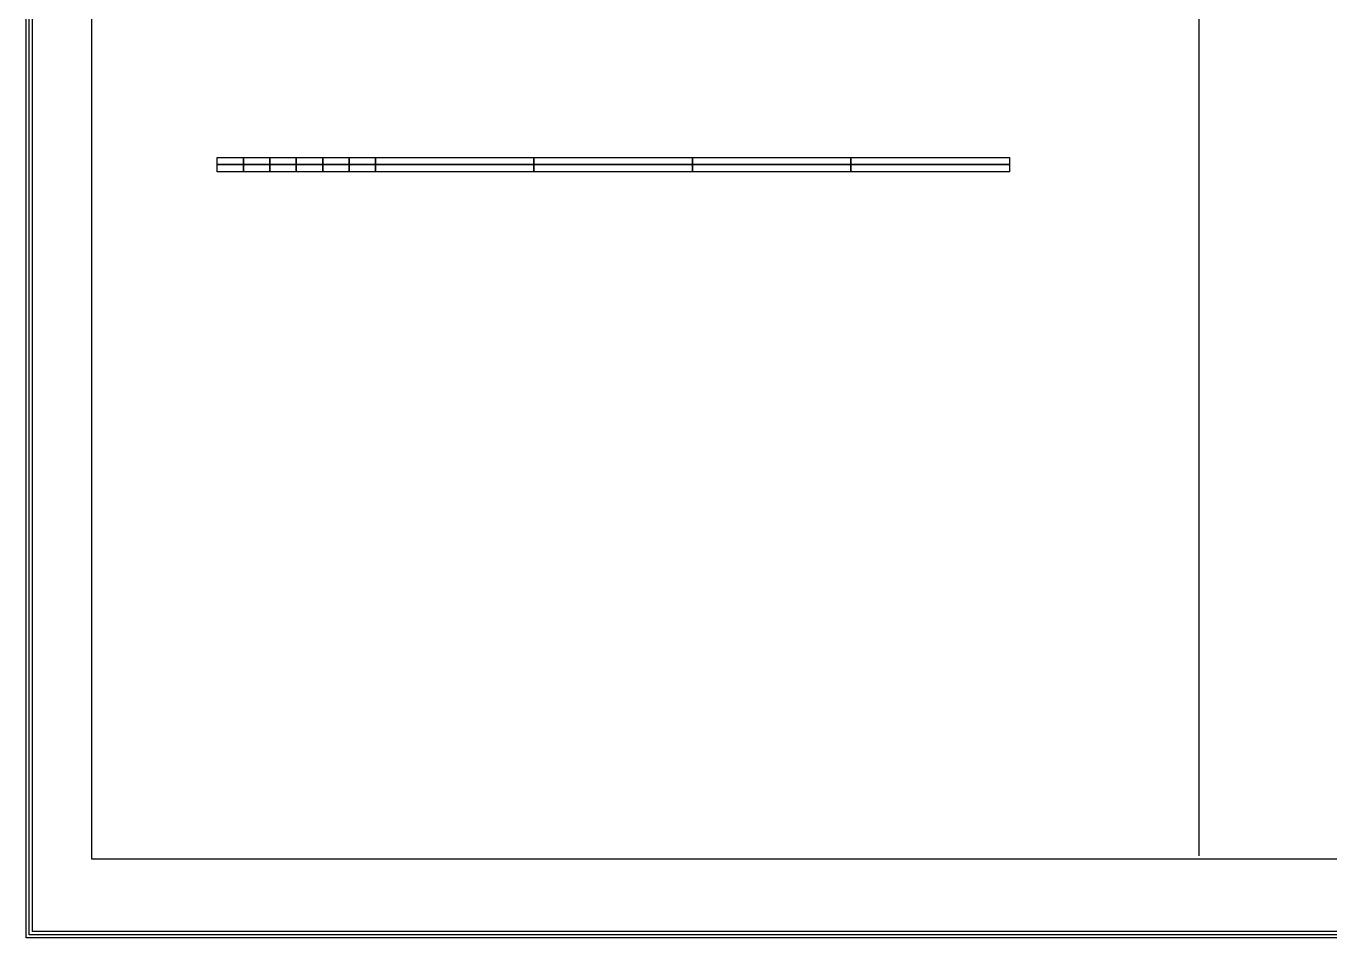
# Model space of a CAD drawing. Extents: x -8 to 2448, y 177 to 3185.
# Drawn here: x 66 to 836, y 177 to 716 of the extents above; entities that cross this region are included whole.
import ezdxf

# ---------------------------------------------------------------- set-up
doc = ezdxf.new("R2010")
doc.units = 0
doc.layers.add('Cadastral_Map', color=7, linetype='CONTINUOUS')

msp = doc.modelspace()

# ---------------------------------------------------------------- linework, layer by layer
at = {"layer": 'Cadastral_Map', "color": 7}
for points in [[(65.52143, 177.36095), (65.52143, 3134.1768), (2374.1318, 3134.1768), (2374.1318, 177.36095), (65.52143, 177.36095)], [(67.44147, 179.28096), (67.44147, 3132.2568), (2372.4517, 3132.2568), (2372.4517, 179.28096), (67.44147, 179.28096)], [(69.36151, 181.20097), (69.36151, 3130.3368), (2370.2917, 3130.3368), (2370.2917, 181.20097), (69.36151, 181.20097)], [(104.40228, 807.36433), (2335.2509, 807.36433), (2335.2509, 223.9212), (104.40228, 223.9212), (104.40228, 807.36433), (104.40228, 807.36433)], [(758.17653, 805.44432), (758.17653, 225.84121)]]:
    msp.add_lwpolyline(points, dxfattribs=at)
for points in [[(178.32389, 634.32341), (178.32389, 638.40343), (193.92423, 638.40343), (193.92423, 634.32341), (178.32389, 634.32341), (178.32389, 634.32341)], [(178.32389, 630.00338), (178.32389, 634.32341), (193.92423, 634.32341), (193.92423, 630.00338), (178.32389, 630.00338), (178.32389, 630.00338)], [(193.92423, 634.32341), (193.92423, 638.40343), (209.52457, 638.40343), (209.52457, 634.32341), (193.92423, 634.32341), (193.92423, 634.32341)], [(193.92423, 630.00338), (193.92423, 634.32341), (209.52457, 634.32341), (209.52457, 630.00338), (193.92423, 630.00338), (193.92423, 630.00338)], [(209.52457, 634.32341), (209.52457, 638.40343), (225.12491, 638.40343), (225.12491, 634.32341), (209.52457, 634.32341), (209.52457, 634.32341)], [(209.52457, 630.00338), (209.52457, 634.32341), (225.12491, 634.32341), (225.12491, 630.00338), (209.52457, 630.00338), (209.52457, 630.00338)], [(225.12491, 634.32341), (225.12491, 638.40343), (240.72525, 638.40343), (240.72525, 634.32341), (225.12491, 634.32341), (225.12491, 634.32341)], [(225.12491, 630.00338), (225.12491, 634.32341), (240.72525, 634.32341), (240.72525, 630.00338), (225.12491, 630.00338), (225.12491, 630.00338)], [(240.72525, 634.32341), (240.72525, 638.40343), (256.32559, 638.40343), (256.32559, 634.32341), (240.72525, 634.32341), (240.72525, 634.32341)], [(240.72525, 630.00338), (240.72525, 634.32341), (256.32559, 634.32341), (256.32559, 630.00338), (240.72525, 630.00338), (240.72525, 630.00338)], [(256.32559, 634.32341), (256.32559, 638.40343), (271.92593, 638.40343), (271.92593, 634.32341), (256.32559, 634.32341), (256.32559, 634.32341)], [(256.32559, 630.00338), (256.32559, 634.32341), (271.92593, 634.32341), (271.92593, 630.00338), (256.32559, 630.00338), (256.32559, 630.00338)], [(271.92593, 634.32341), (271.92593, 638.40343), (365.52797, 638.40343), (365.52797, 634.32341), (271.92593, 634.32341), (271.92593, 634.32341)], [(271.92593, 630.00338), (271.92593, 634.32341), (365.52797, 634.32341), (365.52797, 630.00338), (271.92593, 630.00338), (271.92593, 630.00338)], [(365.52797, 634.32341), (365.52797, 638.40343), (459.13001, 638.40343), (459.13001, 634.32341), (365.52797, 634.32341), (365.52797, 634.32341)], [(365.52797, 630.00338), (365.52797, 634.32341), (459.13001, 634.32341), (459.13001, 630.00338), (365.52797, 630.00338), (365.52797, 630.00338)], [(459.13001, 634.32341), (459.13001, 638.40343), (552.73205, 638.40343), (552.73205, 634.32341), (459.13001, 634.32341), (459.13001, 634.32341)], [(459.13001, 630.00338), (459.13001, 634.32341), (552.73205, 634.32341), (552.73205, 630.00338), (459.13001, 630.00338), (459.13001, 630.00338)], [(552.73205, 634.32341), (552.73205, 638.40343), (646.33409, 638.40343), (646.33409, 634.32341), (552.73205, 634.32341), (552.73205, 634.32341)], [(552.73205, 630.00338), (552.73205, 634.32341), (646.33409, 634.32341), (646.33409, 630.00338), (552.73205, 630.00338), (552.73205, 630.00338)]]:
    msp.add_lwpolyline(points, close=True, dxfattribs=at)

doc.saveas('drawing.dxf')
